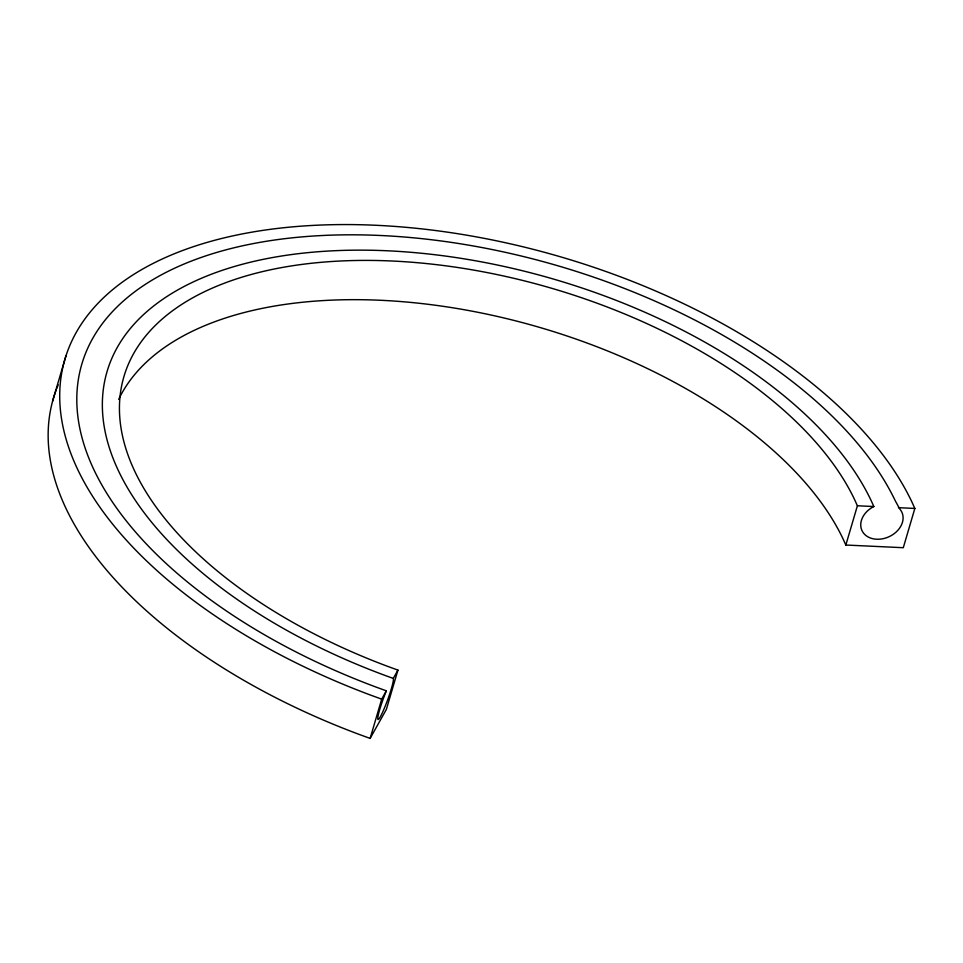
<?xml version="1.0" encoding="UTF-8"?>
<svg xmlns="http://www.w3.org/2000/svg" width="963" height="963" viewBox="0 0 963 963"><rect width="100%" height="100%" fill="white"/><g stroke="black" fill="none" stroke-linecap="round" stroke-linejoin="round"><path stroke-width="1.44" d="M52.58 401.234L66.038 355.588M56.239 389.834A448.084 238.114 16.4 0 0 359.006 734.36L370.129 738.416L381.685 699.15L386.332 690.844L375.45 686.86A430.485 228.761 16.4 0 1 199.16 258.168A430.485 228.761 16.4 0 1 895.325 500.904L899.791 509.03A21.968 16.901 -24.5 0 1 892.906 534.561A21.968 16.901 -24.5 0 1 863.582 533.189A21.968 16.901 -24.5 0 1 871.708 507.718L873.838 506.538A404.183 214.785 16.4 0 0 217.229 272.072A404.183 214.785 16.4 0 0 393.277 678.421L393.41 678.807A21.968 2.239 -69.9 0 1 386.079 703.989A21.968 2.239 -69.9 0 1 377.785 718.819A21.968 2.239 -69.9 0 1 385.465 692.999L386.332 690.844M381.685 699.15L370.562 695.093A448.084 238.114 16.4 0 1 187.075 248.875A448.084 238.114 16.4 0 1 911.696 501.53L914.85 508.44L903.294 547.706L845.839 545.034L857.395 505.768L854.482 499.352A386.584 205.432 16.4 0 0 229.314 281.377A386.584 205.432 16.4 0 0 387.62 666.348L397.936 670.116L386.368 709.382L370.129 738.416M393.277 678.421L397.936 670.116M857.395 505.768L873.838 506.538M898.407 507.682L914.85 508.44M845.839 545.034L842.926 538.618A386.584 205.432 16.4 0 0 473.977 311.531A386.584 205.432 16.4 0 0 118.678 399.368M56.709 388.595A448.084 238.114 16.4 0 1 58.213 384.875"/></g></svg>
